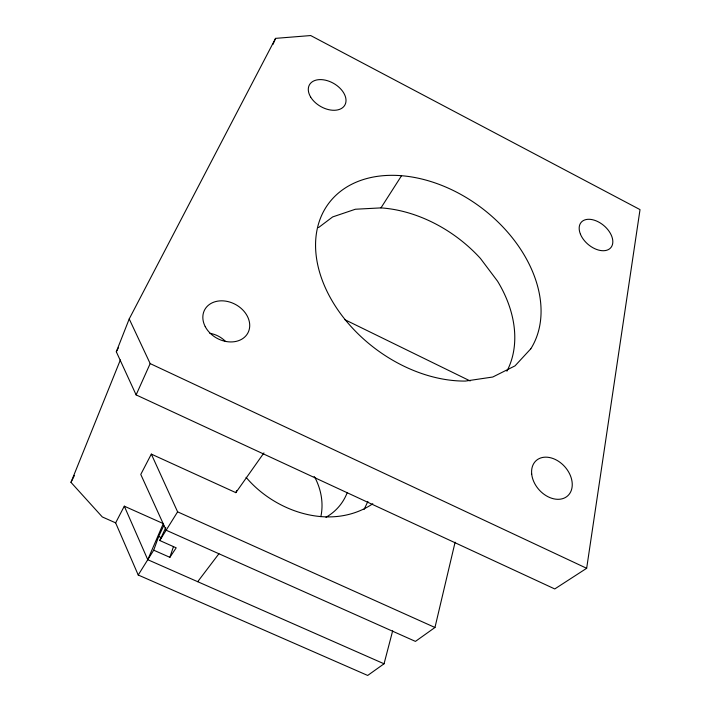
<?xml version="1.0" encoding="UTF-8"?>
<svg xmlns="http://www.w3.org/2000/svg" width="711" height="711" viewBox="0 0 711 711"><rect width="100%" height="100%" fill="white"/><g stroke="black" fill="none" stroke-linecap="round" stroke-linejoin="round"><path stroke-width="1.07" d="M586.664 568.293L640.024 209.612L310.698 35.55L275.566 38.367L129.215 318.937L116.311 351.776L136.121 394.898L554.758 588.948L586.664 568.293L150.172 363.597L129.215 318.937M263.932 452.907L235.848 492.652L151.327 454.116L140.778 474.433L166.152 530.219L415.446 641.393L434.963 627.484L455.102 542.191M120.372 359.926L70.976 482.351L102.295 516.941L115.635 522.861L138.218 575.012L367.685 675.45L384.047 663.79L392.668 630.817M138.218 575.012L153.709 550.181L169.867 557.326L173.493 546.475M153.709 550.181L158.669 536.485L163.788 525.545M235.848 492.652L236.621 490.67M272.98 44.393L275.566 38.367M384.047 663.79L147.764 559.699L163.281 523.589L124.301 506.179L115.635 522.861M136.121 394.898L150.172 363.597M169.867 557.326L176.195 547.826L159.735 540.511L165.77 527.606M364.103 509.414L367.889 501.433M70.976 482.351L74.468 475.41M116.311 351.776L118.337 347.875M159.735 540.511L177.608 511.84L151.327 454.116M318.528 227.582L332.65 216.926L355.376 209.238L380.963 207.888L401.555 175.706M197.702 581.696L218.917 553.753M372.813 503.752C332.144 531.144 275.832 512.56 246.086 477.339M158.669 536.485L161.628 537.8M177.608 511.84L434.963 627.484M344.862 319.674L470.149 380.945M314.155 476.503L315.257 478.165A63.288 54.614 37.5 0 1 320.839 516.666M124.301 506.179L147.764 559.699M347.137 492.839A67.127 56.347 37.3 0 1 325.949 517.279M380.963 207.888A119.75 87.275 37.1 0 1 480.458 258.466L497.567 281.218A119.75 87.275 37.1 0 1 506.907 371.204M209.852 333.308A23.463 18.895 27.6 0 1 225.591 341.502M530.806 348.79L515.013 365.872L492.776 377.017L465.447 381.069A124.576 88.173 37 0 1 315.924 253.125A124.576 88.173 37 0 1 447.859 187.962A124.576 88.173 37 0 1 530.806 348.79M310.645 97.034A20.397 13.242 30 0 0 343.306 107.068A20.397 13.242 30 0 0 327.513 80.734A20.397 13.242 30 0 0 310.645 97.034M580.452 234.221A19.49 12.265 40.5 0 0 609.336 249.01A19.49 12.265 40.5 0 0 598.191 221.796A19.49 12.265 40.5 0 0 580.452 234.221M531.695 474.024A23.65 17.286 48.4 0 0 563.876 498.233A23.65 17.286 48.4 0 0 560.179 462.452A23.65 17.286 48.4 0 0 531.695 474.024M205.23 326.607A24.521 19.277 28.2 0 0 245.757 335.992A24.521 19.277 28.2 0 0 227.858 301.553A24.521 19.277 28.2 0 0 205.23 326.607"/></g></svg>
